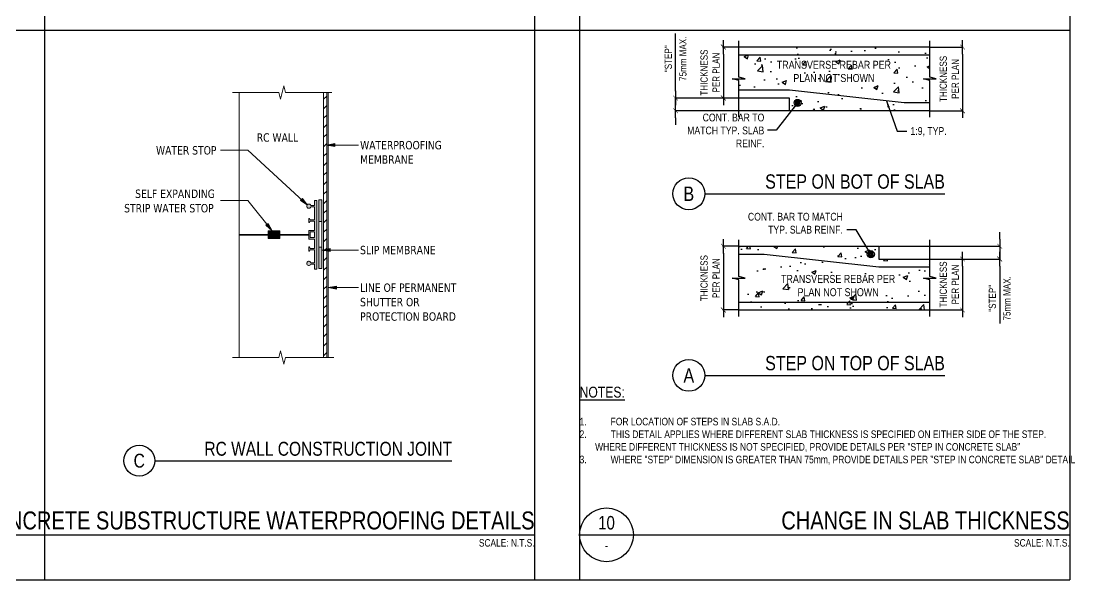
# Model space of a CAD drawing. Header units: millimetres. Extents: x 2250 to 90378, y -16050 to 57150.
# Drawn here: x 54947 to 90048, y -16050 to 2552 of the extents above; entities that cross this region are included whole.
import ezdxf
from ezdxf.enums import TextEntityAlignment as Align

# ---------------------------------------------------------------- set-up
doc = ezdxf.new("R2010")
doc.units = ezdxf.units.MM
for name, color, linetype, lineweight in [('Detail Items', 7, 'Continuous', 9), ('Medium Lines', 7, 'Continuous', 20), ('Text Notes', 7, 'Continuous', 9), ('Thin Lines', 7, 'Continuous', 9)]:
    doc.layers.add(name, color=color, linetype=linetype, lineweight=lineweight)
doc.layers.add('Lines', color=7, linetype='Continuous', lineweight=9, true_color=0x00a600)
doc.layers.add('NPLT-JLA', color=193, linetype='Continuous', plot=False)
for name, color, linetype in [('S-G-BREK', 2, 'Continuous'), ('S-G-DIMS', 1, 'Continuous'), ('S-G-LEDR', 2, 'Continuous'), ('S-G-STTL', 4, 'Continuous'), ('S-G-TEXT', 3, 'Continuous'), ('S-G-TITL', 7, 'Continuous'), ('S-G-TITLREF', 4, 'Continuous'), ('S-LOCI-HATCH', 9, 'Continuous'), ('S-LOCI-RC', 2, 'Continuous'), ('S-LOCI-REBAR-1', 4, 'Continuous'), ('S-LOCI-TEXT-GA-250', 2, 'Continuous')]:
    doc.layers.add(name, color=color, linetype=linetype)
doc.styles.add('ARIAL', font='arial.ttf', dxfattribs={"width": 0.8})
doc.styles.add('Verdana', font='verdana.ttf', dxfattribs={"width": 0.8, "height": 25})
doc.dimstyles.new('ARIALDIMS', dxfattribs={"dimscale": 12, "dimtxt": 20, "dimasz": 19.5, "dimexe": 2.25, "dimexo": 1.75, "dimgap": 10, "dimtad": 1, "dimzin": 3, "dimdsep": 46, "dimtxsty": 'ARIAL', "dimblk1": 'nyatick', "dimblk2": 'nyatick', "dimsah": 1, "dimcen": 2.25, "dimclrd": 1, "dimclre": 1, "dimclrt": 2, "dimadec": 0, "dimazin": 0, "dimtfac": 1, "dimtmove": 0, "dimatfit": 3, "dimfxl": 1, "dimfrac": 2, "dimtolj": 1, "dimtzin": 0, "dimarcsym": 0})
pattern_1 = [(50, (137469.5, -402516.3), (1521.237, -133.091), [159.0675, -1749.7425]), (355, (137469.5, -402516.3), (-294.278, 1595.324), [127.254, -1399.794]), (100.45144, (137596.3, -402527.4), (1226.9594, 1462.2333), [135.1866, -1487.0523]), (46.1842, (137469.5, -402092.2), (2263.512, -351.05), [238.601, -2624.614]), (96.63564, (137658.2, -402121.4), (1982.325, 2066.008), [202.78, -2230.58]), (351.18416, (137469.5, -402092.2), (1982.325, 2066.008), [190.881, -2099.691]), (21, (137681.6, -402198.2), (1265.98, -853.9144), [159.0675, -1749.7425]), (326, (137681.6, -402198.2), (516.0475, 1537.971), [127.254, -1399.794]), (71.45144, (137787.1, -402269.4), (1782.0276, 684.0563), [135.1866, -1487.0523]), (37.5, (137469.54, -402516.34), (25.78984, 706.0346), [0, -1382.8268, 0, -1421.003, 0, -1405.0963]), (7.5, (137469.54, -402516.34), (557.9442, 836.5078), [0, -810.1838, 0, -1351.0133, 0, -535.5272]), (327.5, (136996.6, -402516.34), (1132.184, -47.8366), [0, -530.225, 0, -1654.302, 0, -2195.1315]), (317.5, (136784.5, -402516.3), (1236.8795, 212.3127), [0, -689.2925, 0, -1098.6262, 0, -1558.8615])]

# ---------------------------------------------------------------- blocks, each defined once
blk = doc.blocks.new('XAR_Break Line-Straight - Break Line-2269566-S032-TYPICAL CIVIL WORK DETAILS _SHEET 3 OF 5_')
at = {"layer": 'Medium Lines'}
for p, q in [((45925.8, 8488.3), (45950.8, 8588.3)), ((45950.8, 8588.3), (45963.3, 8538.3)), ((45569.4, 8538.3), (45913.3, 8538.3)), ((45913.3, 8538.3), (45925.8, 8488.3)), ((45963.3, 8538.3), (46307.9, 8538.3))]:
    blk.add_line(p, q, dxfattribs=at)
blk = doc.blocks.new('XAR_Break Line-Straight - Break Line-2269567-S032-TYPICAL CIVIL WORK DETAILS _SHEET 3 OF 5_')
at = {"layer": 'Medium Lines'}
for p, q in [((45925.8, 6614.7), (45913.3, 6564.7)), ((45950.8, 6514.7), (45925.8, 6614.7)), ((45913.3, 6564.7), (45569.4, 6564.7)), ((45963.3, 6564.7), (45950.8, 6514.7)), ((46324, 6564.7), (45963.3, 6564.7))]:
    blk.add_line(p, q, dxfattribs=at)
blk = doc.blocks.new('nyatick')
at = {"layer": 'S-G-DIMS'}
blk.add_line((-1.01, 0), (1, 0), dxfattribs=at)
at = {"layer": 'S-G-DIMS', "const_width": 0.08}
blk.add_lwpolyline([(0.34, 0.34), (-0.34, -0.34)], dxfattribs=at)
blk = doc.blocks.new('*D438')
at = {"layer": 'Defpoints', "color": 0, "transparency": 16777216}
for p in [(85212, 1687), (85212, -434), (86304, -434)]:
    blk.add_point(p, dxfattribs=at)
at = {"layer": 'S-G-DIMS', "color": 1, "lineweight": -2, "transparency": 16777216}
for p, q in [((85233, 1687), (86331, 1687)), ((86304, 1453), (86304, -200)), ((85233, -434), (86331, -434))]:
    blk.add_line(p, q, dxfattribs=at)
at = {"layer": 'S-G-DIMS', "color": 1, "lineweight": -2, "transparency": 16777216, "xscale": 234, "yscale": 234, "zscale": 234}
for p, rotation in [((86304, 1687), 90), ((86304, -434), 270)]:
    blk.add_blockref('nyatick', p, dxfattribs=dict(at, rotation=rotation))
at = {"layer": 'S-G-DIMS', "color": 2, "transparency": 16777216, "insert": (85862, 627), "char_height": 240, "attachment_point": 5, "rotation": 90, "style": 'ARIAL'}
blk.add_mtext('\\A1;THICKNESS\\PPER PLAN', dxfattribs=at)
blk = doc.blocks.new('*D439')
at = {"layer": 'Defpoints', "color": 0, "transparency": 16777216}
for p in [(78849, 1687), (78338, -10), (78849, -10)]:
    blk.add_point(p, dxfattribs=at)
at = {"layer": 'S-G-DIMS', "color": 1, "lineweight": -2, "transparency": 16777216}
for p, q in [((78828, 1687), (78311, 1687)), ((78338, 1453), (78338, 224)), ((78828, -10), (78311, -10))]:
    blk.add_line(p, q, dxfattribs=at)
at = {"layer": 'S-G-DIMS', "color": 1, "lineweight": -2, "transparency": 16777216, "xscale": 234, "yscale": 234, "zscale": 234}
for p, rotation in [((78338, 1687), 90), ((78338, -10), 270)]:
    blk.add_blockref('nyatick', p, dxfattribs=dict(at, rotation=rotation))
at = {"layer": 'S-G-DIMS', "color": 2, "transparency": 16777216, "insert": (77896, 839), "char_height": 240, "attachment_point": 5, "rotation": 90, "style": 'ARIAL'}
blk.add_mtext('\\A1;THICKNESS\\PPER PLAN', dxfattribs=at)
blk = doc.blocks.new('*D440')
at = {"layer": 'Defpoints', "color": 0, "transparency": 16777216}
for p in [(78849, -4944), (78338, -7065), (78849, -7065)]:
    blk.add_point(p, dxfattribs=at)
at = {"layer": 'S-G-DIMS', "color": 1, "lineweight": -2, "transparency": 16777216}
for p, q in [((78828, -4944), (78311, -4944)), ((78338, -5178), (78338, -6831)), ((78828, -7065), (78311, -7065))]:
    blk.add_line(p, q, dxfattribs=at)
at = {"layer": 'S-G-DIMS', "color": 1, "lineweight": -2, "transparency": 16777216, "xscale": 234, "yscale": 234, "zscale": 234}
for p, rotation in [((78338, -4944), 90), ((78338, -7065), 270)]:
    blk.add_blockref('nyatick', p, dxfattribs=dict(at, rotation=rotation))
at = {"layer": 'S-G-DIMS', "color": 2, "transparency": 16777216, "insert": (77896, -6004), "char_height": 240, "attachment_point": 5, "rotation": 90, "style": 'ARIAL'}
blk.add_mtext('\\A1;THICKNESS\\PPER PLAN', dxfattribs=at)
blk = doc.blocks.new('*D441')
at = {"layer": 'Defpoints', "color": 0, "transparency": 16777216}
for p in [(85212, -5368), (85212, -7065), (86304, -7065)]:
    blk.add_point(p, dxfattribs=at)
at = {"layer": 'S-G-DIMS', "color": 1, "lineweight": -2, "transparency": 16777216}
for p, q in [((85233, -5368), (86331, -5368)), ((86304, -5602), (86304, -6831)), ((85233, -7065), (86331, -7065))]:
    blk.add_line(p, q, dxfattribs=at)
at = {"layer": 'S-G-DIMS', "color": 1, "lineweight": -2, "transparency": 16777216, "xscale": 234, "yscale": 234, "zscale": 234}
for p, rotation in [((86304, -5368), 90), ((86304, -7065), 270)]:
    blk.add_blockref('nyatick', p, dxfattribs=dict(at, rotation=rotation))
at = {"layer": 'S-G-DIMS', "color": 2, "transparency": 16777216, "insert": (85862, -6216), "char_height": 240, "attachment_point": 5, "rotation": 90, "style": 'ARIAL'}
blk.add_mtext('\\A1;THICKNESS\\PPER PLAN', dxfattribs=at)
blk = doc.blocks.new('*D442')
at = {"layer": 'Defpoints', "color": 0, "transparency": 16777216}
for p in [(83515, -4944), (87543, -4944), (85212, -5368)]:
    blk.add_point(p, dxfattribs=at)
at = {"layer": 'S-G-DIMS', "color": 1, "lineweight": -2, "transparency": 16777216}
for p, q in [((87543, -4710), (87543, -4476)), ((83536, -4944), (87570, -4944)), ((87543, -4944), (87543, -5368)), ((85233, -5368), (87570, -5368)), ((87543, -5602), (87543, -7515))]:
    blk.add_line(p, q, dxfattribs=at)
at = {"layer": 'S-G-DIMS', "color": 1, "lineweight": -2, "transparency": 16777216, "xscale": 234, "yscale": 234, "zscale": 234}
for p, rotation in [((87543, -4944), 270), ((87543, -5368), 90)]:
    blk.add_blockref('nyatick', p, dxfattribs=dict(at, rotation=rotation))
at = {"layer": 'S-G-DIMS', "color": 2, "transparency": 16777216, "char_height": 240, "attachment_point": 5, "rotation": 90, "style": 'ARIAL'}
for s, insert in [('\\A1;75mm MAX.', (87785, -6676)), ('\\A1;"STEP"', (87299, -6676))]:
    blk.add_mtext(s, dxfattribs=dict(at, insert=insert))
blk = doc.blocks.new('*D443')
at = {"layer": 'Defpoints', "color": 0, "transparency": 16777216}
for p in [(76749, -10), (78849, -10), (80546, -434)]:
    blk.add_point(p, dxfattribs=at)
at = {"layer": 'S-G-DIMS', "color": 1, "lineweight": -2, "transparency": 16777216}
for p, q in [((76749, 224), (76749, 2138)), ((78828, -10), (76722, -10)), ((76749, -434), (76749, -10)), ((80525, -434), (76722, -434)), ((76749, -668), (76749, -902))]:
    blk.add_line(p, q, dxfattribs=at)
at = {"layer": 'S-G-DIMS', "color": 1, "lineweight": -2, "transparency": 16777216, "xscale": 234, "yscale": 234, "zscale": 234}
for p, rotation in [((76749, -10), 270), ((76749, -434), 90)]:
    blk.add_blockref('nyatick', p, dxfattribs=dict(at, rotation=rotation))
at = {"layer": 'S-G-DIMS', "color": 2, "transparency": 16777216, "char_height": 240, "attachment_point": 5, "rotation": 90, "style": 'ARIAL'}
for s, insert in [('\\A1;75mm MAX.', (76992, 1298)), ('\\A1;"STEP"', (76505, 1298))]:
    blk.add_mtext(s, dxfattribs=dict(at, insert=insert))

msp = doc.modelspace()

# ---------------------------------------------------------------- hatches: boundary and pattern name
at = {"layer": 'Detail Items'}
h = msp.add_hatch(dxfattribs=at)
h.set_pattern_fill('FP_2', color=3, scale=4.469856, style=0, pattern_type=2)
h.set_pattern_definition([(45, (-141695.42, -37988.81), (-158.03329, 158.03329), [])])
h.paths.add_polyline_path([(65127.338, -8645.613), (65127.338, 176.311), (65020.624, 176.311), (65020.624, -8645.613)])
h = msp.add_hatch(color=3, dxfattribs=at)
h.paths.add_polyline_path([(64794.235, -5705.103), (64794.235, -3418.37), (64722.775, -3418.37), (64722.775, -3585.111), (64599.587, -3585.111), (64591.412, -3568.904), (64579.417, -3555.28), (64564.376, -3545.118), (64547.26, -3539.073), (64529.173, -3537.536), (64511.282, -3540.605), (64494.742, -3548.084), (64480.62, -3559.488), (64469.827, -3574.083), (64463.059, -3590.926), (64460.753, -3608.931), (64463.059, -3626.937), (64469.827, -3643.78), (64480.62, -3658.375), (64494.742, -3669.779), (64511.282, -3677.258), (64532.214, -3680.069), (64551.599, -3677.258), (64564.376, -3672.745), (64579.417, -3662.583), (64591.412, -3648.959), (64599.587, -3632.752), (64722.775, -3632.752), (64722.775, -4061.514), (64579.854, -4061.514), (64556.034, -4013.874), (64532.214, -4013.874), (64532.214, -4156.795), (64556.034, -4156.795), (64579.854, -4109.154), (64722.775, -4109.154), (64722.775, -4418.816), (64532.214, -4418.816), (64532.214, -4704.658), (64722.775, -4704.658), (64722.775, -5014.319), (64579.854, -5014.319), (64556.034, -4966.679), (64532.214, -4966.679), (64532.214, -5109.6), (64556.034, -5109.6), (64579.854, -5061.96), (64722.775, -5061.96), (64722.775, -5490.722), (64599.587, -5490.722), (64591.412, -5474.515), (64579.417, -5460.891), (64564.376, -5450.729), (64547.26, -5444.684), (64529.173, -5443.147), (64511.282, -5446.216), (64494.742, -5453.694), (64480.62, -5465.099), (64469.827, -5479.694), (64463.059, -5496.537), (64460.753, -5514.542), (64463.059, -5532.547), (64469.827, -5549.391), (64480.62, -5563.986), (64494.742, -5575.39), (64511.282, -5582.868), (64529.173, -5585.938), (64551.599, -5582.868), (64564.376, -5578.356), (64579.417, -5568.194), (64591.412, -5554.569), (64599.587, -5538.362), (64722.775, -5538.362), (64722.775, -5705.103)])
h.paths.add_polyline_path([(64722.775, -4657.017), (64579.854, -4657.017), (64579.854, -4466.456), (64722.775, -4466.456), (64722.775, -4609.377)])
h = msp.add_hatch(color=3, dxfattribs=at)
h.paths.add_polyline_path([(64962.927, -5686.442), (64962.927, -4969.86), (64867.647, -4969.86), (64867.647, -5686.442)])
h.paths.add_polyline_path([(64867.647, -4122.758), (64962.927, -4122.758), (64962.927, -3400.644), (64867.647, -3400.644), (64867.647, -4109.154)])
msp.add_hatch(color=3, dxfattribs=at).paths.add_polyline_path([(63562.578, -4688.778), (63562.578, -4434.696), (63181.456, -4434.696), (63181.456, -4688.778)])
at = {"layer": 'S-LOCI-HATCH', "true_color": 0xc7c8ca, "transparency": 33554534}
h = msp.add_hatch(dxfattribs=at)
h.set_pattern_fill('AR-CONC', color=9, scale=212.09)
h.set_pattern_definition(pattern_1)
h.paths.add_polyline_path([(85211.901, -433.851), (85211.901, 569.77), (84999.811, 626.599), (85423.991, 626.599), (85211.901, 683.428), (85211.901, 1687.049), (78849.201, 1687.049), (78849.201, 683.428), (79061.291, 626.599), (78637.111, 626.599), (78849.201, 569.77), (78849.201, -9.671), (80545.921, -9.671), (80545.921, -433.851)])
h = msp.add_hatch(dxfattribs=at)
h.set_pattern_fill('AR-CONC', color=9, scale=212.09)
h.set_pattern_definition(pattern_1)
h.paths.add_polyline_path([(78849.201, -4943.648), (78849.201, -5947.268), (79061.291, -6004.098), (78637.111, -6004.098), (78849.201, -6060.927), (78849.201, -7064.548), (85211.901, -7064.548), (85211.901, -6060.927), (84999.811, -6004.098), (85423.991, -6004.098), (85211.901, -5947.268), (85211.901, -5367.828), (83515.181, -5367.828), (83515.181, -4943.648)])
at = {"layer": 'Text Notes', "lineweight": 18}
for points in [[(65119.371, -1576.968), (65398.737, -1626.228), (65398.737, -1527.708)], [(64487.672, -3578.208), (64315.518, -3352.742), (64248.786, -3425.219)], [(63309.443, -4433.345), (63174.261, -4183.951), (63097.116, -4245.226)], [(64967.718, -5069.503), (65247.084, -5118.763), (65247.084, -5020.243)], [(65177.939, -6321.063), (65457.305, -6370.322), (65457.305, -6271.803)]]:
    msp.add_hatch(color=3, dxfattribs=at).paths.add_polyline_path(points)

# ---------------------------------------------------------------- linework, layer by layer
at = {"layer": 'Lines', "color": 3}
for p, q in [((62211.82, -4561.737), (62211.82, 176.311)), ((65020.624, -8645.613), (65020.624, 176.311)), ((65177.069, 176.311), (65177.069, -8645.613)), ((64867.647, -4122.758), (64867.647, -4969.86)), ((64962.927, -4969.86), (64962.927, -4122.758)), ((62211.82, -4561.737), (62211.82, -8645.613))]:
    msp.add_line(p, q, dxfattribs=at)
at = {"layer": 'Lines', "color": 3, "lineweight": 35}
msp.add_line((62211.82, -4561.737), (64532.214, -4561.737), dxfattribs=at)
at = {"layer": 'NPLT-JLA'}
for p, q in [((55725, 57150), (55725, -16050)), ((72050, 57150), (72050, -16050)), ((73550, 57150), (73550, -16050)), ((89875, 57150), (89875, -16050)), ((2250, 2250), (89875, 2250)), ((2250, -16050), (89875, -16050))]:
    msp.add_line(p, q, dxfattribs=at)
at = {"layer": 'S-G-BREK'}
for points in [[(78849.201, -645.941), (78849.201, 569.77), (78637.111, 626.599), (79061.291, 626.599), (78849.201, 683.428), (78849.201, 1899.139)], [(85211.901, -645.941), (85211.901, 569.77), (84999.811, 626.599), (85423.991, 626.599), (85211.901, 683.428), (85211.901, 1899.139)], [(78849.201, -7276.638), (78849.201, -6060.927), (78637.111, -6004.098), (79061.291, -6004.098), (78849.201, -5947.268), (78849.201, -4731.558)], [(85211.901, -7276.638), (85211.901, -6060.927), (84999.811, -6004.098), (85423.991, -6004.098), (85211.901, -5947.268), (85211.901, -4731.558)]]:
    msp.add_lwpolyline(points, dxfattribs=at)
at = {"layer": 'S-G-STTL'}
for p, q in [((77717.955, -3196.354), (85712.975, -3196.354)), ((77717.955, -9241.645), (85712.975, -9241.645)), ((59396.301, -12080.811), (69298.128, -12080.811))]:
    msp.add_line(p, q, dxfattribs=at)
for centre, radius in [((77187.73, -3196.354), 530.225), ((77187.73, -9241.645), 530.225), ((58881.994, -12080.811), 514.307)]:
    msp.add_circle(centre, radius, dxfattribs=at)
at = {"layer": 'S-G-TITLREF'}
for p, q in [((2250, -14550), (72050, -14550)), ((73550, -14550), (89875, -14550))]:
    msp.add_line(p, q, dxfattribs=at)
msp.add_circle((74445.884, -14550), 895.884, dxfattribs=at)
at = {"layer": 'S-LOCI-RC'}
for p, q in [((85211.901, 1687.049), (78849.201, 1687.049)), ((80545.921, -9.671), (78849.201, -9.671)), ((80545.921, -433.851), (80545.921, -9.671)), ((85211.901, -433.851), (80545.921, -433.851)), ((78849.201, -4943.648), (83515.181, -4943.648)), ((83515.181, -4943.648), (83515.181, -5367.828)), ((83515.181, -5367.828), (85211.901, -5367.828)), ((78849.201, -7064.548), (85211.901, -7064.548))]:
    msp.add_line(p, q, dxfattribs=at)
at = {"layer": 'S-LOCI-REBAR-1'}
for p, q in [((85211.901, 1421.937), (78849.201, 1421.937)), ((80545.921, 255.442), (78849.201, 255.442)), ((84363.541, -168.738), (80545.921, 255.442)), ((85211.901, -168.738), (84363.541, -168.738)), ((78849.201, -5208.76), (79697.561, -5208.76)), ((79697.561, -5208.76), (83515.181, -5632.94)), ((83515.181, -5632.94), (85211.901, -5632.94)), ((78849.201, -6799.435), (85211.901, -6799.435))]:
    msp.add_line(p, q, dxfattribs=at)
at = {"layer": 'S-LOCI-REBAR-1', "const_width": 83.5}
for points in [[(80758.011, -168.738, 1), (80864.056, -168.738, 1), (80758.011, -168.738, 1), (80846.382, -168.738, 1), (80775.685, -168.738, 1), (80828.708, -168.738, 1), (80793.359, -168.738, 1), (80811.034, -168.738, 1)], [(83197.046, -5208.76, 1), (83303.091, -5208.76, 1), (83197.046, -5208.76, 1), (83285.417, -5208.76, 1), (83214.72, -5208.76, 1), (83267.743, -5208.76, 1), (83232.394, -5208.76, 1), (83250.069, -5208.76, 1)]]:
    msp.add_lwpolyline(points, format="xyb", dxfattribs=at)
at = {"layer": 'Text Notes', "color": 3, "lineweight": 18}
for p, q in [((62501.675, -1749.649), (61592.784, -1749.649)), ((64487.672, -3578.208), (62501.675, -1749.649)), ((65398.737, -1527.708), (65119.371, -1576.968)), ((65119.371, -1576.968), (65398.737, -1626.228)), ((65119.371, -1576.968), (66183.269, -1576.968)), ((65398.737, -1626.228), (65398.737, -1527.708)), ((62501.675, -3416.367), (61592.784, -3416.367)), ((63309.443, -4433.345), (62501.675, -3416.367)), ((64315.518, -3352.742), (64248.786, -3425.219)), ((64248.786, -3425.219), (64487.672, -3578.208)), ((64487.672, -3578.208), (64315.518, -3352.742)), ((63174.261, -4183.951), (63097.116, -4245.226)), ((63309.443, -4433.345), (63174.261, -4183.951)), ((63097.116, -4245.226), (63309.443, -4433.345)), ((65247.084, -5020.243), (64967.718, -5069.503)), ((64967.718, -5069.503), (65247.084, -5118.763)), ((64967.718, -5069.503), (66183.269, -5069.503)), ((65247.084, -5118.763), (65247.084, -5020.243)), ((65457.305, -6271.803), (65177.939, -6321.063)), ((65457.305, -6370.322), (65457.305, -6271.803)), ((65177.939, -6321.063), (65457.305, -6370.322)), ((65177.939, -6321.063), (66183.269, -6321.063))]:
    msp.add_line(p, q, dxfattribs=at)
at = {"layer": 'Thin Lines', "color": 3}
for p, q in [((65020.624, 176.311), (65020.624, -8645.613)), ((65127.338, -8645.613), (65127.338, 176.311)), ((64794.235, -3418.37), (64722.775, -3418.37)), ((64722.775, -3418.37), (64722.775, -3585.111)), ((64794.235, -5705.103), (64794.235, -3418.37)), ((64962.927, -3400.644), (64867.647, -3400.644)), ((64867.647, -3400.644), (64867.647, -4122.758)), ((64962.927, -4122.758), (64962.927, -3400.644)), ((64722.775, -3585.111), (64599.587, -3585.111)), ((64599.587, -3632.752), (64722.775, -3632.752)), ((64722.775, -3632.752), (64722.775, -4061.514)), ((64556.034, -4013.874), (64532.214, -4013.874)), ((64532.214, -4013.874), (64532.214, -4156.795)), ((64532.214, -4156.795), (64556.034, -4156.795)), ((64579.854, -4061.514), (64556.034, -4013.874)), ((64556.034, -4156.795), (64579.854, -4109.154)), ((64722.775, -4061.514), (64579.854, -4061.514)), ((64579.854, -4109.154), (64722.775, -4109.154)), ((64722.775, -4109.154), (64722.775, -4418.816)), ((64867.647, -4122.758), (64962.927, -4122.758)), ((63562.578, -4434.696), (63181.456, -4434.696)), ((63181.456, -4434.696), (63181.456, -4688.778)), ((63562.578, -4688.778), (63562.578, -4434.696)), ((64722.775, -4418.816), (64532.214, -4418.816)), ((64532.214, -4418.816), (64532.214, -4704.658)), ((64579.854, -4657.017), (64579.854, -4466.456)), ((64579.854, -4466.456), (64722.775, -4466.456)), ((64722.775, -4466.456), (64722.775, -4657.017)), ((63181.456, -4688.778), (63562.578, -4688.778)), ((64532.214, -4704.658), (64722.775, -4704.658)), ((64722.775, -4657.017), (64579.854, -4657.017)), ((64722.775, -4704.658), (64722.775, -5014.319)), ((64556.034, -4966.679), (64532.214, -4966.679)), ((64532.214, -4966.679), (64532.214, -5109.6)), ((64532.214, -5109.6), (64556.034, -5109.6)), ((64579.854, -5014.319), (64556.034, -4966.679)), ((64556.034, -5109.6), (64579.854, -5061.96)), ((64722.775, -5014.319), (64579.854, -5014.319)), ((64579.854, -5061.96), (64722.775, -5061.96)), ((64722.775, -5061.96), (64722.775, -5490.722)), ((64962.927, -4969.86), (64867.647, -4969.86)), ((64867.647, -4969.86), (64867.647, -5686.442)), ((64962.927, -5686.442), (64962.927, -4969.86)), ((64722.775, -5490.722), (64599.587, -5490.722)), ((64599.587, -5538.362), (64722.775, -5538.362)), ((64722.775, -5538.362), (64722.775, -5705.103)), ((64722.775, -5705.103), (64794.235, -5705.103)), ((64867.647, -5686.442), (64962.927, -5686.442))]:
    msp.add_line(p, q, dxfattribs=at)
for centre in [(64532.214, -3608.931), (64532.214, -5514.542)]:
    msp.add_arc(centre, 71.46, 19.4712206, 340.5287794, dxfattribs=at)

# ---------------------------------------------------------------- block references
at = {"layer": 'Detail Items', "color": 3, "xscale": 4.469856310147375, "yscale": 4.469856310147375, "zscale": 4.469856310147375}
for name in ['XAR_Break Line-Straight - Break Line-2269566-S032-TYPICAL CIVIL WORK DETAILS _SHEET 3 OF 5_', 'XAR_Break Line-Straight - Break Line-2269567-S032-TYPICAL CIVIL WORK DETAILS _SHEET 3 OF 5_']:
    msp.add_blockref(name, (-141695.417, -37988.815), dxfattribs=at)

# ---------------------------------------------------------------- texts
at = {"layer": 'S-G-LEDR', "color": 3, "style": 'ARIAL'}
for s, insert, char_height, width, attachment_point in [('CONT. BAR TO MATCH TYP. SLAB REINF.', (79702.723, -1649.336), 258.64351, 3134.72976, 9), ('1:9, TYP.', (84571.38, -977.694), 258.6435, 4671.96352, 1), ('CONT. BAR TO MATCH TYP. SLAB REINF.', (82318.889, -4523.832), 258.64351, 3784.70141, 9)]:
    msp.add_mtext(s, dxfattribs=dict(at, insert=insert, char_height=char_height, width=width, attachment_point=attachment_point))
at = {"layer": 'S-G-STTL', "style": 'ARIAL', "width": 0.8}
for s, height, p in [('STEP ON BOT OF SLAB', 477.2025, (79731.082, -3026.682)), ('STEP ON TOP OF SLAB', 477.2025, (79731.082, -9071.973)), ('RC WALL CONSTRUCTION JOINT', 462.87651, (61053.146, -11916.233))]:
    msp.add_text(s, height=height, dxfattribs=at).set_placement(p)
for s, height, p in [('B', 477.202, (77187.73, -3196.354)), ('A', 477.202, (77187.73, -9241.645)), ('C', 462.877, (58881.994, -12080.811))]:
    msp.add_text(s, height=height, dxfattribs=at).set_placement(p, align=Align.MIDDLE)
at = {"layer": 'S-G-TEXT', "insert": (73550, -9618.613), "char_height": 258.643511, "width": 16311.99412, "attachment_point": 1, "style": 'ARIAL'}
msp.add_mtext('{\\H1.4x;\\LNOTES:\\l\\P}\\P\\pxi-2,l2;{\\H0.9756x;1.^IFOR LOCATION OF STEPS IN SLAB S.A.D.\\P2.^ITHIS DETAIL APPLIES WHERE DIFFERENT SLAB THICKNESS IS SPECIFIED ON EITHER SIDE OF THE STEP. WHERE DIFFERENT THICKNESS IS NOT SPECIFIED, PROVIDE DETAILS PER "STEP IN CONCRETE SLAB"\\P3.^IWHERE "STEP" DIMENSION IS GREATER THAN 75mm, PROVIDE DETAILS PER "STEP IN CONCRETE SLAB" DETAIL}', dxfattribs=at)
at = {"layer": 'S-G-TEXT', "color": 7, "char_height": 248.85672, "width": 1863.91779, "attachment_point": 3, "style": 'ARIAL'}
for insert in [(72050, -14691.92), (89875, -14691.92)]:
    msp.add_mtext('\\W0.8000;SCALE: N.T.S.', dxfattribs=dict(at, insert=insert))
at = {"layer": 'S-G-TITL', "char_height": 597.2561, "attachment_point": 3, "style": 'ARIAL'}
for s, insert, width in [('TYPICAL CONCRETE SUBSTRUCTURE WATERPROOFING DETAILS', (72050, -13772.604), 31244.89318), ('CHANGE IN SLAB THICKNESS', (89875, -13772.604), 17688.41199)]:
    msp.add_mtext(s, dxfattribs=dict(at, insert=insert, width=width))
at = {"layer": 'S-G-TITLREF', "style": 'ARIAL', "width": 0.8}
for s, height, p in [('10', 447.9421, (74445.884, -14146.528)), ('-', 248.857, (74445.884, -14912.267))]:
    msp.add_text(s, height=height, dxfattribs=at).set_placement(p, align=Align.MIDDLE)
at = {"layer": 'S-LOCI-TEXT-GA-250', "char_height": 265.11251, "attachment_point": 5, "style": 'ARIAL'}
for insert, width in [((82020.495, 875.693), 4003.10316), ((82160.764, -6253.191), 3909.37838)]:
    msp.add_mtext('TRANSVERSE REBAR PER PLAN NOT SHOWN', dxfattribs=dict(at, insert=insert, width=width))
at = {"layer": 'Text Notes', "color": 3, "lineweight": 18, "attachment_point": 1, "style": 'Verdana'}
for s, insert, char_height, width in [('RC WALL', (62795.557, -1182.978), 279.366, 1727.21226), ('WATER STOP', (59441.616, -1609.966), 279.366, 2537.06697), ('WATERPROOFING ', (66239.142, -1437.285), 279.36602, 3569.09422), ('MEMBRANE', (66239.142, -1917.736), 279.366, 2200.22475), ('SELF EXPANDING ', (58747.21, -3055.635), 279.36602, 3382.75597), ('STRIP WATER STOP', (58380.588, -3536.087), 279.36602, 3827.10103), ('SLIP MEMBRANE', (66239.142, -4929.82), 279.36602, 3203.58457), ('LINE OF PERMANENT ', (66239.142, -6181.38), 279.36602, 4206.94439), ('SHUTTER OR ', (66239.142, -6661.831), 279.36602, 2644.56981), ('PROTECTION BOARD', (66239.142, -7142.282), 279.36602, 4042.10671)]:
    msp.add_mtext(s, dxfattribs=dict(at, insert=insert, char_height=char_height, width=width))

# ---------------------------------------------------------------- dimensions: what is measured, and where the dimension line sits
at = {"layer": 'S-G-DIMS'}
for base, p1, p2, text, picture, middle in [((76749.484, -9.671), (80545.921, -433.851), (78849.201, -9.671), '"STEP"\\X75mm MAX.', '*D443', (76749.484, 1298.067)), ((78337.994, -9.671), (78849.201, 1687.049), (78849.201, -9.671), 'THICKNESS\\PPER PLAN', '*D439', (78337.994, 838.689)), ((86304.036, -433.851), (85211.901, 1687.049), (85211.901, -433.851), 'THICKNESS\\PPER PLAN', '*D438', (86304.036, 626.599)), ((87543.137, -4943.648), (85211.901, -5367.828), (83515.181, -4943.648), '"STEP"\\X75mm MAX.', '*D442', (87543.137, -6675.566)), ((78337.994, -7064.548), (78849.201, -4943.648), (78849.201, -7064.548), 'THICKNESS\\PPER PLAN', '*D440', (78337.994, -6004.098)), ((86304.036, -7064.548), (85211.901, -5367.828), (85211.901, -7064.548), 'THICKNESS\\PPER PLAN', '*D441', (86304.036, -6216.188))]:
    dim = msp.add_linear_dim(base=base, p1=p1, p2=p2, angle=90, text=text, dimstyle='ARIALDIMS', dxfattribs=at)
    dim.commit()
    dim.dimension.update_dxf_attribs({"geometry": picture, "text_midpoint": middle, "dimtype": 160})

# ---------------------------------------------------------------- leaders
at = {"layer": 'S-G-LEDR', "annotation_type": 0, "has_hookline": 1}
for points, override, hookline_direction in [([(80810.934, -170.059), (80093.11, -1075.55), (79809.637, -1075.55)], {"dimtad": 0, "dimldrblk": 'DOTBLANK'}, 0), ([(83769.139, -102.694), (84125.991, -1110.25), (84444.126, -1110.25)], {"dimgap": 0.05, "dimtad": 0}, 0), ([(83250.069, -5208.76), (82764.278, -4391.275), (82446.143, -4391.275)], {"dimtad": 0, "dimldrblk": 'DOTBLANK'}, 1)]:
    msp.add_leader(points, dimstyle='ARIALDIMS', override=override, dxfattribs=dict(at, hookline_direction=hookline_direction))

doc.saveas('drawing.dxf')
